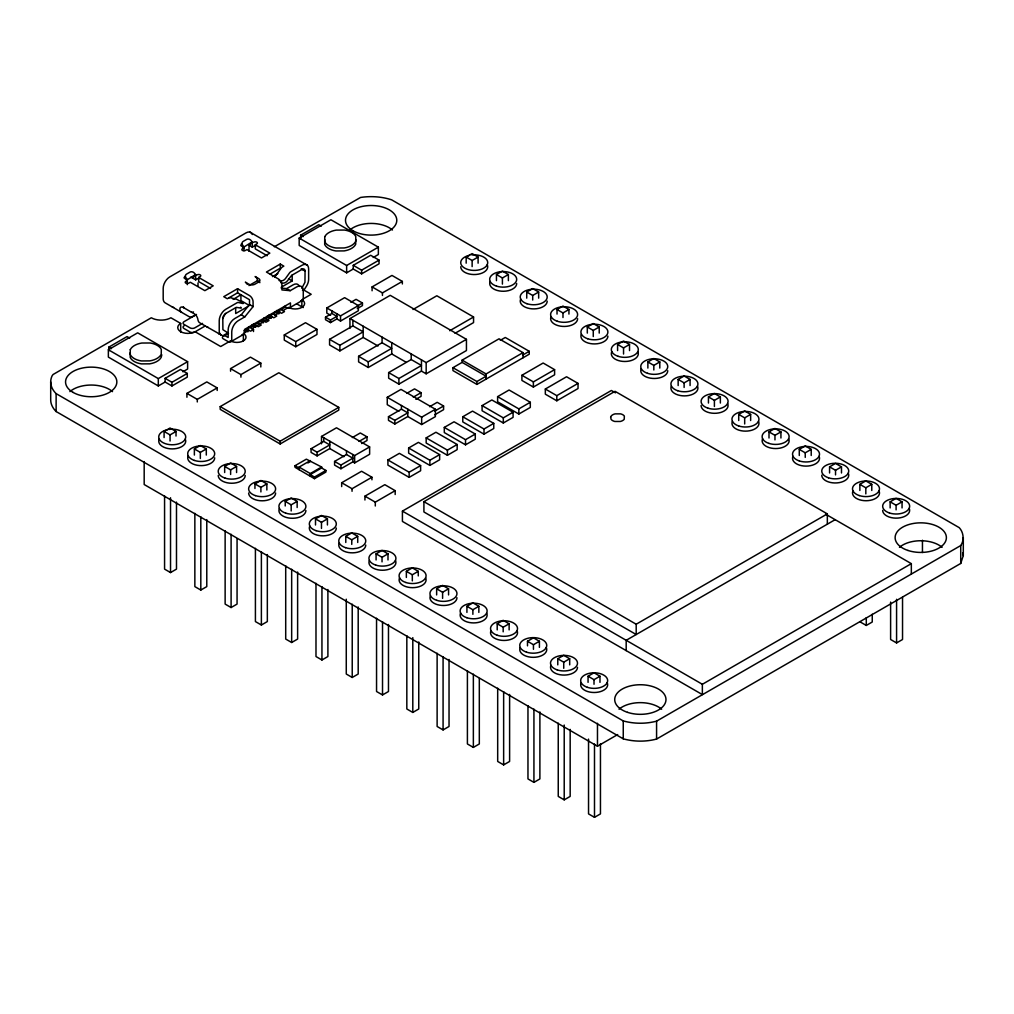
<?xml version="1.0" encoding="UTF-8"?>
<svg xmlns="http://www.w3.org/2000/svg" width="1014" height="1014" viewBox="0 0 1014 1014"><rect width="100%" height="100%" fill="white"/><g stroke="black" fill="none" stroke-linecap="round" stroke-linejoin="round"><path stroke-width="1.5" d="M144.178 461.585L144.178 484.527L597.474 746.228L617.678 734.567M597.474 746.228L597.474 723.286M922.448 552.491L922.448 540.259M274.338 246.757L360.54 197.464A40.966 23.652 0 0 1 391.632 199.834L959.257 527.673C963.655 532.388 964.479 540.247 960.727 545.557L656.578 721.157C645.741 724.021 634.067 723.895 623.255 720.941L56.125 393.635A40.497 23.385 0 0 1 52.082 375.89L53.07 374.508L151.327 317.775A13.841 7.998 0 0 0 170.91 317.775L180.695 323.428L180.695 332.377M963.3 537.635L963.3 555.533L960.727 563.454L656.578 739.054C645.741 741.918 634.067 741.792 623.255 738.838L56.125 411.532A40.497 23.385 0 0 1 50.7 399.833L50.7 381.936M130.286 352.593L130.198 357.397A15.628 9.025 0 0 0 141.44 363.887L149.755 363.836A16.49 9.519 0 0 0 161.226 357.22L161.809 354.811M324.759 239.672L324.683 244.463A15.628 9.025 0 0 0 335.913 250.952L344.228 250.902A16.49 9.519 0 0 0 355.699 244.285L355.775 239.481M301.779 288.293L304.961 282.298L305.062 271.08A4.221 2.434 -60 0 0 302.083 269.356L291.588 275.415L287.57 280.675A5.057 4.069 -43 0 1 281.068 282.665M186.665 280.156L195.55 274.553L194.523 273.273A3.372 2.662 35.1 0 0 190.074 272.082L186.5 274.135A3.372 2.662 35.1 0 0 186.183 278.09L187.21 279.37M195.55 274.553L193.978 276.809A5.057 2.915 60 0 1 192.102 277.544M243.297 247.454L252.182 241.852L251.155 240.572A3.372 2.662 35.1 0 0 246.706 239.38L243.132 241.446A3.372 2.662 35.1 0 0 242.815 245.388L243.842 246.681M252.182 241.852L250.597 244.108A5.057 2.915 60 0 1 248.734 244.843M224.588 335.431L228.163 337.497L228.163 329.93A9.278 5.349 -60 0 1 234.716 318.573L241.243 314.809L249.507 304.53L253.082 306.596L244.818 316.875L238.303 320.639A9.278 5.349 -60 0 0 231.737 331.996L231.737 339.563A5.057 2.915 60 0 1 228.163 341.629L223.397 338.879A3.372 1.952 0 0 1 222.446 337.193M184.916 276.391L184.028 277.836L187.324 280.536L187.324 284.668M241.547 243.702L240.787 245.553L243.956 247.847L243.956 250.597M233.119 299.422L240.926 294.757L240.926 300.6L249.507 305.556L249.507 299.713L237.58 292.831L227.326 298.75L223.752 296.684L237.58 288.698L249.507 295.581A5.057 2.915 60 0 1 253.082 301.779L253.082 306.596M187.324 280.536L185.841 281.398A2.104 1.217 0 0 0 185.841 283.121A2.104 1.217 0 0 0 188.819 283.121L190.315 282.26L204.853 290.663L213.206 285.847L198.655 277.443L198.655 281.575L210.557 288.445M195.005 275.339L197.16 274.857A2.104 1.217 0 0 1 200.151 274.857A2.104 1.217 0 0 1 200.151 276.581L198.655 277.443M243.956 247.847L242.473 248.709A2.104 1.217 0 0 0 242.473 250.433A2.104 1.217 0 0 0 245.451 250.433L246.947 249.571L261.485 257.962L269.838 253.145L255.287 244.742L255.287 248.874L267.189 255.743M251.637 242.638L253.792 242.169A2.104 1.217 0 0 1 256.783 242.169A2.104 1.217 0 0 1 256.783 243.892L255.287 244.742M190.873 277.088L195.677 279.851L197.16 278.989A2.104 1.217 0 0 1 199.2 278.673M248.709 245.084L252.309 247.163L253.792 246.301A2.104 1.217 0 0 1 255.832 245.984M300.626 238.873L300.626 235.197L318.764 224.728L321.235 226.16M108.802 350.806L108.802 347.13L127.042 336.597L129.665 338.106M353.252 269.014L353.252 265.338L370.668 255.275L379.059 260.116L379.059 263.805L361.63 273.856L353.252 269.014L346.636 272.842L299.181 245.439L299.181 238.087L330.906 219.759L378.361 247.163L378.361 254.514L373.228 257.48M165.117 382.024L165.117 378.336L180.441 369.489L187.273 373.431L187.273 377.119L171.949 385.966L165.117 382.024L158.311 385.954L108.359 357.105L108.359 349.754L137.663 332.833L187.615 361.668L187.615 369.033L182.837 371.783M274.883 277.291A1.686 1.356 -43 0 1 275.225 276.366L281.132 268.19A3.372 1.952 -60 0 1 282.488 266.897L283.844 266.124L280.27 264.058L266.428 272.044L278.356 278.926A5.057 2.915 60 0 1 281.93 285.124L281.93 289.941L290.194 290.676L296.722 286.911A9.278 5.349 -60 0 1 303.275 290.688L303.275 298.268A5.057 2.915 60 0 1 300.803 300.765M195.677 314.961L184.054 321.666A3.372 1.952 0 0 0 184.054 324.429L190.011 327.864A3.372 1.952 0 0 0 194.777 327.864L202.534 323.39M248.937 285.58L257.493 280.65L258.684 281.334A4.221 2.434 0 0 1 259.863 282.678M270.206 273.995L280.27 268.19L280.27 264.058M181.683 312.375A9.278 5.349 -60 0 1 179.871 309.485L179.972 308.256A5.057 2.915 60 0 1 183.331 307.495L194.308 313.82A5.057 2.915 60 0 1 197.654 318.459L197.996 319.955A9.278 5.349 -60 0 0 199.796 322.832L223.473 336.242L228.53 333.327L222.903 329.677L222.801 318.573A11.876 6.857 -60 0 1 225.78 313.415L236.275 307.356L240.28 307.977A5.057 0.722 24.2 0 0 240.597 307.191M194.777 331.996L205.107 326.026M247.961 306.456L235.679 313.541L235.679 307.698M281.271 287.228L292.184 280.916L292.184 275.073M281.246 288.128L286.62 288.61L293.135 284.845A9.278 5.349 -60 0 1 299.371 286.48M222.51 335.951L227.567 333.023M299.181 238.087L346.636 265.478L378.361 247.163M108.359 349.754L158.311 378.59L187.615 361.668M243.918 330.881L285.276 307.014M230.482 340.881L220.697 346.522L195.005 331.692A10.115 5.843 0 0 1 180.695 331.692A10.115 5.843 0 0 1 180.695 323.428M248.823 330.285L243.36 333.441L243.36 340.894M251.561 328.701L272.082 316.862M274.819 315.278L280.295 312.122M283.02 310.538L288.496 307.381A9.443 5.45 0 0 0 301.855 307.381A9.443 5.45 0 0 0 301.855 299.675L301.855 307.128M303.186 298.902L311.184 294.288L303.211 289.687M231.053 341.604L243.88 334.202M288.977 308.155L302.59 300.296M253.5 331.553L253.5 329.487L250.521 331.198L246.871 329.094M353.252 265.338L361.63 270.18L379.059 260.116M165.117 378.336L171.949 382.291L187.273 373.431M330.602 315.316L326.8 313.111L326.8 307.964L344.633 297.66L358.373 305.594L358.373 310.74L340.527 321.045L336.876 318.928L330.501 322.604L325.507 319.727L325.507 317.154L331.882 313.465L336.876 316.355L330.501 320.031L325.507 317.154M284.275 334.962L305.506 322.706L316.976 329.335L316.976 334.481L295.746 346.737L284.275 340.121L284.275 334.962L295.746 341.591L316.976 329.335M186.931 397.247L186.931 393.394L206.818 381.91L217.186 387.893L217.186 390.466M230.571 371.187L230.571 368.614L250.458 357.131L260.813 363.113L260.813 366.967M372.087 290.764L372.087 286.911L391.974 275.428L402.343 281.41L402.343 283.971M350.869 302.337L356.079 299.333L362.454 303.009L362.454 305.594L357.258 308.598M357.258 306.025L362.454 303.009M326.8 307.964L340.527 315.886L358.373 305.594M186.931 393.394L197.286 399.377L217.186 387.893M230.571 368.614L240.926 374.597L260.813 363.113M372.087 286.911L382.443 292.894L402.343 281.41M349.944 328.397L349.944 318.573L390.225 295.328L466.44 339.335L466.44 350.552L426.172 373.811L421.456 371.099L398.908 384.116L388.654 378.197L388.654 372.582L411.202 359.564L421.456 365.484L398.908 378.501L388.654 372.582M164.091 437.566L164.091 431.457L170.06 428.009L176.018 431.457L176.018 436.045M466.174 263.171L466.174 257.049L472.131 253.601L478.101 257.049L478.101 263.171M329.575 339.335L352.872 325.887L363.177 331.832L339.88 345.28L329.575 339.335L329.575 344.937L339.88 350.895L363.177 337.447L378.019 346.015M164.091 431.457L170.06 434.892L176.018 431.457M466.174 257.049L472.131 260.497L478.101 257.049M220.203 406.601L278.812 372.759L338.752 407.375L338.752 410.125L280.143 443.967L220.203 409.364L220.203 406.601L280.143 441.217L338.752 407.375M413.002 309.511L436.819 295.771L473.563 316.989L473.563 322.591L455.045 333.289M194.371 455.058L194.371 448.936L200.341 445.501L206.298 448.936L206.298 455.058M496.454 280.65L496.454 274.528L502.412 271.093L508.382 274.528L508.382 280.65M358.601 356.294L382.075 342.745L391.734 348.322L368.259 361.871L358.601 356.294L358.601 361.909L368.259 367.486L391.734 353.937L406.006 362.175M194.371 448.936L200.341 452.383L206.298 448.936M496.454 274.528L502.412 277.975L508.382 274.528M449.76 330.729L473.563 316.989M224.664 472.537L224.664 466.427L230.622 462.98L236.579 466.427L236.579 472.537M526.735 298.141L526.735 292.019L532.705 288.572L538.662 292.019L538.662 298.141M224.664 466.427L230.622 469.862L236.579 466.427M526.735 292.019L532.705 295.454L538.662 292.019M349.944 318.573L426.172 362.581L466.44 339.335M398.87 411.38L387.259 404.675L387.259 397.323L400.999 389.389L435.399 409.25L435.399 416.615L421.659 424.536L407.793 416.526L394.826 424.017L388.476 420.354L388.476 416.678L401.443 409.187L407.793 412.85L394.826 420.341L388.476 416.678M321.514 443.802L321.514 436.438L336.496 427.794L369.628 446.921L369.628 454.272L354.647 462.929L352.834 461.877L340.919 468.76L334.582 465.096L334.582 461.421L346.496 454.538L352.834 458.201L340.919 465.071L334.582 461.421M500.308 340.336L505.276 337.472L529.245 351.3L529.245 354.19L476.91 384.407L452.941 370.579L452.941 367.689L476.91 381.518L486.099 376.207L462.131 362.378L462.131 360.122L499.053 338.803L523.021 352.631L523.021 357.79M406.728 393.381L414.523 388.882L421.076 392.659L421.076 396.335L415.879 399.339M311.07 448.733L323.745 441.407L329.778 444.893L317.103 452.219L311.07 448.733L311.07 452.409L317.103 455.894L329.778 448.568L343.923 456.731M452.941 367.689L462.131 362.378M254.945 488.495L254.945 483.906L260.902 480.459L266.859 483.906L266.859 490.028M557.028 314.087L557.028 309.498L562.985 306.063L568.943 309.498L568.943 314.087M413.281 397.158L421.076 392.659M314.454 478.671L295.023 467.315L295.023 465.705L306.355 459.165L321.615 467.01L321.615 467.974L310.284 474.514L314.454 477.062L314.454 478.671L325.9 472.068L325.9 470.458L321.615 467.974M254.945 483.906L260.902 487.341L266.859 483.906M557.028 309.498L562.985 312.946L568.943 309.498M299.079 469.659L299.079 467.086L310.398 460.546M307.888 462.954L310.398 461.509M352.34 437.554L360.3 432.965L366.992 436.819L366.992 440.507L361.681 443.562M359.032 441.42L366.992 436.819M299.079 467.086L310.284 473.551L321.615 467.01M462.131 360.122L486.099 373.951L523.021 352.631M429.632 406.69L437.211 402.317L443.587 405.993L443.587 409.669L434.74 414.777M523.021 354.887L529.245 351.3M314.454 477.062L325.9 470.458M321.514 436.438L354.647 455.565L369.628 446.921M387.259 397.323L421.659 417.185L435.399 409.25M434.74 411.088L443.587 405.993M285.226 505.973L285.226 501.385L291.183 497.95L297.153 501.385L297.153 507.507M587.309 333.099L587.309 326.99L593.266 323.542L599.223 326.99L599.223 333.099M164.572 495.871L164.572 569.12L170.529 572.568L176.487 569.12L176.487 502.107M285.226 501.385L291.183 504.833L297.153 501.385M587.309 326.99L593.266 330.425L599.223 326.99M521.906 375.281L543.136 363.025L554.607 369.641L554.607 374.8L533.377 387.056L521.906 380.427L521.906 375.281L533.377 381.898L554.607 369.641M341.68 486.593L341.68 482.74L361.58 471.257L371.935 477.239L371.935 479.812M387.918 459.963L399.389 453.347L420.62 465.603L420.62 470.75L409.149 477.366L387.918 465.109L387.918 459.963L409.149 472.22L420.62 465.603M408.642 447.998L418.414 442.358L439.645 454.614L439.645 459.773L429.873 465.401L408.642 453.144L408.642 447.998L429.873 460.255L439.645 454.614M426.172 437.883L435.931 432.243L457.162 444.5L457.162 449.646L447.402 455.286L426.172 443.029L426.172 437.883L447.402 450.14L457.162 444.5M444.297 427.414L454.057 421.786L475.287 434.043L475.287 439.189L465.527 444.829L444.297 432.572L444.297 427.414L465.527 439.67L475.287 434.043M462.777 416.754L472.537 411.114L493.767 423.37L493.767 428.516L484.008 434.157L462.777 421.9L462.777 416.754L484.008 429.011L493.767 423.37M482.094 405.6L491.853 399.96L513.084 412.216L513.084 417.362L503.312 423.003L482.094 410.746L482.094 405.6L503.312 417.857L513.084 412.216M497.608 396.639L509.079 390.01L530.309 402.266L530.309 407.425L518.838 414.042L497.608 401.785L497.608 396.639L518.838 408.896L530.309 402.266M341.68 482.74L352.048 488.723L371.935 477.239M315.506 524.986L315.506 518.876L321.476 515.429L327.433 518.876L327.433 524.986M617.589 350.591L617.589 344.468L623.547 341.021L629.517 344.468L629.517 350.591M545.329 389.021L566.56 376.764L578.031 383.393L578.031 388.539L556.8 400.796L545.329 394.18L545.329 389.021L556.8 395.65L578.031 383.393M194.853 513.35L194.853 586.612L200.81 590.047L206.78 586.612L206.78 519.586M364.939 500.016L364.939 496.163L384.826 484.679L395.181 490.662L395.181 494.515M315.506 518.876L321.476 522.311L327.433 518.876M617.589 344.468L623.547 347.903L629.517 344.468M364.939 496.163L375.294 502.145L395.181 490.662M345.787 542.477L345.787 536.355L351.757 532.92L357.714 536.355L357.714 542.477M647.87 368.069L647.87 361.947L653.827 358.512L659.797 361.947L659.797 368.069M225.133 530.842L225.133 604.091L231.103 607.538L237.061 604.091L237.061 538.637M345.787 536.355L351.757 539.803L357.714 536.355M647.87 361.947L653.827 365.395L659.797 361.947M911.333 573.937L911.333 563.645L702.36 684.285L702.36 694.59L402.419 521.424L402.419 511.119L611.391 390.479L615.485 392.836M827.335 513.883L636.196 624.231L636.196 634.523L423.915 511.969L423.915 501.664L615.042 391.315L827.335 513.883L827.335 524.175M376.08 559.956L376.08 553.834L382.037 550.399L387.994 553.834L387.994 559.956M678.151 385.548L678.151 379.439L684.12 375.991L690.078 379.439L690.078 385.548M255.414 548.321L255.414 621.569L261.384 625.017L267.341 621.569L267.341 554.557M376.08 553.834L382.037 557.282L387.994 553.834M678.151 379.439L684.12 382.874L690.078 379.439M406.361 577.448L406.361 571.326L412.318 567.878L418.275 571.326L418.275 575.914M708.444 403.04L708.444 396.918L714.401 393.483L720.358 396.918L720.358 403.04M285.707 565.812L285.707 639.061L291.664 642.496L297.622 639.061L297.622 572.035M406.361 571.326L412.318 574.761L418.275 571.326M708.444 396.918L714.401 400.365L720.358 396.918M436.641 594.926L436.641 588.804L442.598 585.37L448.568 588.804L448.568 594.926M738.724 420.518L738.724 414.409L744.682 410.962L750.639 414.409L750.639 420.518M315.988 583.291L315.988 656.54L321.945 659.987L327.902 656.54L327.902 589.527M436.641 588.804L442.598 592.252L448.568 588.804M738.724 414.409L744.682 417.844L750.639 414.409M466.922 612.405L466.922 606.296L472.879 602.848L478.849 606.296L478.849 612.405M769.005 438.01L769.005 431.888L774.962 428.44L780.932 431.888L780.932 438.01M346.268 599.211L346.268 674.031L352.226 677.466L358.196 674.031L358.196 607.006M466.922 606.296L472.879 609.731L478.849 606.296M769.005 431.888L774.962 435.323L780.932 431.888M497.202 629.897L497.202 623.775L503.172 620.327L509.129 623.775L509.129 629.897M799.286 455.489L799.286 449.367L805.243 445.932L811.213 449.367L811.213 455.489M376.549 618.261L376.549 691.51L382.519 694.945L388.476 691.51L388.476 624.497M497.202 623.775L503.172 627.222L509.129 623.775M799.286 449.367L805.243 452.814L811.213 449.367M527.495 645.842L527.495 641.254L533.453 637.819L539.41 641.254L539.41 647.376M829.566 472.968L829.566 466.858L835.536 463.411L841.493 466.858L841.493 472.968M406.829 635.74L406.829 708.989L412.799 712.436L418.757 708.989L418.757 641.976M527.495 641.254L533.453 644.701L539.41 641.254M829.566 466.858L835.536 470.293L841.493 466.858M557.776 664.867L557.776 658.745L563.733 655.298L569.691 658.745L569.691 664.867M859.859 490.459L859.859 484.337L865.817 480.902L871.774 484.337L871.774 490.459M437.123 653.231L437.123 726.48L443.08 729.915L449.037 726.48L449.037 659.455M557.776 658.745L563.733 662.18L569.691 658.745M859.859 484.337L865.817 487.785L871.774 484.337M835.156 519.662L626.183 640.316L626.183 650.608M588.057 682.346L588.057 676.224L594.014 672.789L599.984 676.224L599.984 682.346M890.14 507.938L890.14 501.816L896.097 498.381L902.054 501.816L902.054 507.938M467.403 670.71L467.403 743.959L473.361 747.407L479.318 743.959L479.318 678.505M588.057 676.224L594.014 679.672L599.984 676.224M890.14 501.816L896.097 505.264L902.054 501.816M497.684 688.189L497.684 761.451L503.641 764.886L509.611 761.451L509.611 694.425M527.964 705.681L527.964 778.929L533.934 782.364L539.892 778.929L539.892 711.917M558.245 723.159L558.245 796.408L564.215 799.856L570.172 796.408L570.172 729.396M860.328 622.013L866.286 625.448L872.255 622.013L872.255 614.218M588.538 739.092L588.538 813.9L594.496 817.335L600.453 813.9L600.453 743.756M890.609 602.088L890.609 639.492L896.579 642.939L902.536 639.492L902.536 597.411M272.462 276.594L277.849 273.59M302.489 290.397L304.53 289.231L306.722 285.745A9.278 5.349 -60 0 0 308.636 279.294L308.636 269.014A9.278 5.349 -60 0 0 302.083 265.224L290.841 271.714A3.372 1.952 -60 0 0 289.472 273.007L285.53 278.47A5.057 4.069 -43 0 1 279.015 280.472M825.599 514.149L911.333 563.645M300.626 235.197L303.11 236.63M249.9 232.092L307.381 265.288M301.158 268.824L305.062 271.08A11.876 6.857 -60 0 0 302.083 269.356M288.508 278.799L292.184 280.916M286.62 288.61L290.194 290.676M296.582 303.756L303.211 307.584M284.503 306.355L286.886 307.736A5.057 2.915 60 0 0 290.46 305.67L290.46 302.907L244.551 329.411L244.551 332.161A5.057 2.915 60 0 1 242.08 334.671M280.84 309.473L284.503 311.59L281.512 313.301L276.645 310.499M275.048 311.64L278.926 313.884M273.096 313.947L276.746 316.064L273.767 317.775L268.9 314.974M267.303 316.115L271.182 318.358M264.134 317.724L269.002 320.538L266.023 322.249L262.36 320.145M259.546 320.589L263.425 322.832M257.594 322.896L261.244 325.012L258.266 326.723L253.399 323.922M241.243 314.809L244.818 316.875M251.802 325.063L255.68 327.307M248.633 326.673L253.5 329.487M245.35 330.285L247.936 331.781M423.915 501.664L636.196 624.231M402.419 511.119L702.36 684.285M108.802 347.13L111.426 348.639M295.023 465.705L299.079 468.05M183.458 306.786L183.597 307.331A4.221 2.434 -60 0 0 184.206 307.99M962.717 552.998L963.3 555.533M960.727 545.557L960.727 563.454M896.579 599.299L896.579 642.939M896.097 505.264L896.097 509.852M866.286 617.653L866.286 625.448M865.817 487.785L865.817 493.894M835.536 470.293L835.536 474.882M805.243 452.814L805.243 457.403M774.962 435.323L774.962 439.911M744.682 417.844L744.682 423.966M714.401 400.365L714.401 406.475M684.12 382.874L684.12 387.462M656.578 721.157L656.578 739.054M653.827 365.395L653.827 369.983M623.547 347.903L623.547 354.025M623.255 720.941L623.255 738.838M594.496 744.086L594.496 817.335M594.014 679.672L594.014 684.26M593.266 330.425L593.266 336.547M564.215 725.048L564.215 799.856M563.733 662.18L563.733 668.302M562.985 312.946L562.985 317.534M556.8 395.65L556.8 400.796M533.934 709.116L533.934 782.364M533.377 381.898L533.377 387.056M533.453 644.701L533.453 649.29M532.705 295.454L532.705 300.043M518.838 408.896L518.838 414.042M503.641 691.637L503.641 764.886M503.312 417.857L503.312 423.003M503.172 627.222L503.172 631.811M502.412 277.975L502.412 284.097M486.099 373.951L486.099 379.097M484.008 429.011L484.008 434.157M476.91 381.518L476.91 384.407M473.361 674.158L473.361 747.407M472.879 609.731L472.879 614.319M472.131 260.497L472.131 266.606M465.527 439.67L465.527 444.829M447.402 450.14L447.402 455.286M443.08 656.666L443.08 729.915M442.598 592.252L442.598 598.374M429.873 460.255L429.873 465.401M426.172 362.581L426.172 373.811M421.659 417.185L421.659 424.536M421.456 359.869L421.456 371.099M412.799 637.629L412.799 712.436M412.318 574.761L412.318 580.883M411.202 353.949L411.202 359.564M409.149 472.22L409.149 477.366M407.793 409.174L407.793 416.526M401.443 405.511L401.443 409.187M398.908 378.501L398.908 384.116M394.826 420.341L394.826 424.017M391.734 342.707L391.734 353.937M382.519 621.696L382.519 694.945M382.443 292.894L382.443 295.454M382.075 337.13L382.075 342.745M382.037 557.282L382.037 561.87M375.294 502.145L375.294 505.999M368.259 361.871L368.259 367.486M363.177 326.216L363.177 337.447M361.63 270.18L361.63 273.856M354.647 455.565L354.647 462.929M352.872 320.272L352.872 325.887M352.834 454.526L352.834 461.877M352.226 604.217L352.226 677.466M352.048 488.723L352.048 491.296M351.757 539.803L351.757 544.391M346.636 265.478L346.636 272.842M346.496 450.862L346.496 454.538M340.919 465.071L340.919 468.76M340.527 315.886L340.527 321.045M339.88 345.28L339.88 350.895M336.876 313.782L336.876 318.928M331.882 310.892L331.882 313.465M330.501 320.031L330.501 322.604M329.778 441.217L329.778 448.568M323.745 437.731L323.745 441.407M321.945 586.738L321.945 659.987M321.476 522.311L321.476 528.433M317.103 452.219L317.103 455.894M310.284 473.551L310.284 476.124M295.746 341.591L295.746 346.737M291.664 569.247L291.664 642.496M291.183 504.833L291.183 510.955M280.143 441.217L280.143 443.967M261.384 551.768L261.384 625.017M260.902 487.341L260.902 491.929M252.309 243.03L252.309 247.163M249.026 244.894L249.026 249A4.221 2.434 -60 0 1 248.633 250.952M240.926 374.597L240.926 377.17M237.58 288.698L237.58 292.831M231.103 534.277L231.103 607.538M230.622 469.862L230.622 474.451M200.81 516.798L200.81 590.047M200.341 452.383L200.341 458.493M198.009 282.893L198.009 286.252M197.286 399.377L197.286 401.95M195.677 275.719L195.677 279.851M171.949 382.291L171.949 385.966M170.529 497.76L170.529 572.568M170.06 434.892L170.06 441.014M158.311 378.59L158.311 385.954M56.125 393.635L56.125 411.532M244.805 334.531A9.101 5.26 0 0 1 243.36 340.881A9.101 5.26 0 0 1 232.371 341.718M349.83 230.001A25.629 14.792 0 0 1 392.456 230.001M899.456 547.319A25.629 14.792 0 0 1 942.082 547.319M619.034 709.217A25.629 14.792 0 0 1 661.66 709.217M69.89 391.619A25.629 14.792 0 0 1 112.516 391.619M221.141 335.152A9.278 5.349 -60 0 1 219.227 330.919L219.227 320.639A9.278 5.349 -60 0 1 225.78 309.283L237.023 302.793A3.372 1.952 -60 0 1 238.391 302.502L242.333 303.414A5.057 0.722 24.2 0 0 241.687 302.02L236.744 299.307L230.039 297.672A3.372 1.952 -60 0 0 228.682 297.964M222.801 318.573A4.221 2.434 -60 0 1 225.78 313.415M247.264 284.402A3.372 1.952 60 0 0 245.337 282.158L248.912 284.224A4.221 2.434 0 0 0 254.869 284.224L258.684 282.019A4.221 2.434 0 0 0 258.684 278.584L255.11 276.518A3.372 1.952 60 0 1 257.493 280.65M193.509 311.944A4.221 2.434 -60 0 1 191.405 312.147M193.928 332.351A3.372 1.952 0 0 1 190.011 331.996L184.054 328.549A3.372 1.952 0 0 1 184.054 325.798M252.283 234.5A9.278 5.349 -60 0 0 246.047 232.878L169.744 276.923A9.278 5.349 -60 0 0 163.191 288.28L163.191 298.56A9.278 5.349 -60 0 0 165.105 302.806L188.87 316.533A9.278 5.349 -60 0 0 193.509 316.064L195.854 314.72A2.535 1.458 0 0 1 196.488 314.454M219.924 334.088A9.278 5.349 -60 0 1 218.555 333.669M208.352 327.408A9.278 5.349 -60 0 1 206.995 326.99M173.66 307.381A9.278 5.349 -60 0 1 172.304 306.963M879.037 490.928A13.486 7.782 0 0 1 866.007 500.726A13.486 7.782 0 0 1 852.977 490.928M909.19 508.344A13.486 7.782 0 0 1 897.922 518.078A13.486 7.782 0 0 1 882.674 510.359M819.059 456.3A13.486 7.782 0 0 1 806.029 466.11A13.486 7.782 0 0 1 792.999 456.3M848.274 473.17A13.486 7.782 0 0 1 837.006 482.905A13.486 7.782 0 0 1 821.758 475.186M758.497 421.33A13.486 7.782 0 0 1 745.467 431.14A13.486 7.782 0 0 1 732.438 421.33M607.893 336.141A13.486 7.782 0 0 1 592.645 343.86A13.486 7.782 0 0 1 581.377 334.126M487.252 264.743A13.486 7.782 0 0 1 475.984 274.477A13.486 7.782 0 0 1 460.736 266.758M516.684 283.476A13.486 7.782 0 0 1 501.436 291.195A13.486 7.782 0 0 1 490.168 281.461M577.612 318.65A13.486 7.782 0 0 1 562.364 326.381A13.486 7.782 0 0 1 551.096 316.634M727.621 403.509A13.486 7.782 0 0 1 716.353 413.243A13.486 7.782 0 0 1 701.092 405.524M547.205 301.107A13.486 7.782 0 0 1 531.957 308.826A13.486 7.782 0 0 1 520.689 299.092M667.744 370.693A13.486 7.782 0 0 1 652.496 378.412A13.486 7.782 0 0 1 641.228 368.678M637.844 351.681A13.486 7.782 0 0 1 624.814 361.478A13.486 7.782 0 0 1 611.784 351.681M471.89 254.958A13.486 7.782 0 0 1 487.151 264.857A13.486 7.782 0 0 1 464.97 268.292A13.486 7.782 0 0 1 469.621 255.3M788.664 438.745A13.486 7.782 0 0 1 775.634 448.556A13.486 7.782 0 0 1 762.604 438.745M697.455 386.093A13.486 7.782 0 0 1 684.425 395.891A13.486 7.782 0 0 1 671.395 386.093M577.498 667.301A13.486 7.782 0 0 1 562.25 675.02A13.486 7.782 0 0 1 550.982 665.285M607.196 682.701A13.486 7.782 0 0 1 594.166 692.499A13.486 7.782 0 0 1 581.136 682.701M517.064 630.657A13.486 7.782 0 0 1 504.034 640.455A13.486 7.782 0 0 1 491.004 630.657M546.28 647.528A13.486 7.782 0 0 1 533.25 657.326A13.486 7.782 0 0 1 520.22 647.528M456.959 597.702A13.486 7.782 0 0 1 441.711 605.421A13.486 7.782 0 0 1 430.443 595.687M305.898 510.498A13.486 7.782 0 0 1 290.65 518.217A13.486 7.782 0 0 1 279.382 508.483M185.258 439.1A13.486 7.782 0 0 1 172.228 448.898A13.486 7.782 0 0 1 159.198 439.1M214.689 457.834A13.486 7.782 0 0 1 199.441 465.553A13.486 7.782 0 0 1 188.173 455.818M275.618 493.007A13.486 7.782 0 0 1 262.132 500.802A13.486 7.782 0 0 1 248.645 493.007M425.614 577.866A13.486 7.782 0 0 1 412.584 587.664A13.486 7.782 0 0 1 399.567 577.866M245.211 475.452A13.486 7.782 0 0 1 231.724 483.247A13.486 7.782 0 0 1 218.238 475.452M365.75 545.05A13.486 7.782 0 0 1 350.502 552.769A13.486 7.782 0 0 1 339.234 543.035M336.306 528.041A13.486 7.782 0 0 1 321.058 535.772A13.486 7.782 0 0 1 309.79 526.025M168.742 429.454A13.486 7.782 0 0 1 185.359 438.77A13.486 7.782 0 0 1 163.267 442.801A13.486 7.782 0 0 1 167.627 429.657M486.657 613.102A13.486 7.782 0 0 1 473.639 622.913A13.486 7.782 0 0 1 460.609 613.102M395.46 560.45A13.486 7.782 0 0 1 382.43 570.248A13.486 7.782 0 0 1 369.4 560.45M610.643 417.134L611.062 419.251A6.933 4.005 0 0 0 614.839 421.469L620.302 421.469A7.339 4.233 0 0 0 624.244 419.238L624.345 416.095A6.933 4.005 0 0 0 620.568 413.864L615.105 413.864A7.339 4.233 0 0 0 611.163 416.095L610.643 417.134M130.286 349.653L130.198 354.456A15.628 9.025 0 0 0 141.44 360.946L149.755 360.895A16.49 9.519 0 0 0 161.226 354.266L161.302 349.475A15.628 9.025 0 0 0 150.072 342.986L141.757 343.036A16.49 9.519 0 0 0 130.286 349.653M324.759 236.718L324.683 241.522A15.628 9.025 0 0 0 335.913 248.012L344.228 247.961A16.49 9.519 0 0 0 355.699 241.345L355.775 236.541A15.628 9.025 0 0 0 344.545 230.051L336.23 230.102A16.49 9.519 0 0 0 324.759 236.718M627.539 712.348A25.629 14.792 0 0 0 665.983 699.533A25.629 14.792 0 0 0 627.539 686.719A25.629 14.792 0 0 0 627.539 712.348M73.084 392.405A25.629 14.792 0 0 0 115.964 385.764A25.629 14.792 0 0 0 84.568 367.638A25.629 14.792 0 0 0 73.084 392.405M353.024 230.774A25.629 14.792 0 0 0 395.904 224.145A25.629 14.792 0 0 0 364.508 206.019A25.629 14.792 0 0 0 353.024 230.774M907.948 550.45A25.629 14.792 0 0 0 946.392 537.635A25.629 14.792 0 0 0 907.948 524.821A25.629 14.792 0 0 0 907.948 550.45M859.251 495.554A13.486 7.782 0 0 0 879.493 488.811A13.486 7.782 0 0 0 859.251 482.068A13.486 7.782 0 0 0 859.251 495.554M799.286 460.926A13.486 7.782 0 0 0 819.515 454.183A13.486 7.782 0 0 0 799.286 447.44A13.486 7.782 0 0 0 799.286 460.926M738.724 425.969A13.486 7.782 0 0 0 758.954 419.226A13.486 7.782 0 0 0 738.724 412.47A13.486 7.782 0 0 0 738.724 425.969M889.417 512.97A13.486 7.782 0 0 0 909.659 506.227A13.486 7.782 0 0 0 889.417 499.484A13.486 7.782 0 0 0 889.417 512.97M768.891 443.384A13.486 7.782 0 0 0 789.12 436.641A13.486 7.782 0 0 0 768.891 429.885A13.486 7.782 0 0 0 768.891 443.384M496.454 286.1A13.486 7.782 0 0 0 516.684 279.344A13.486 7.782 0 0 0 496.454 272.601A13.486 7.782 0 0 0 496.454 286.1M557.383 321.273A13.486 7.782 0 0 0 577.612 314.53A13.486 7.782 0 0 0 557.383 307.774A13.486 7.782 0 0 0 557.383 321.273M707.848 408.135A13.486 7.782 0 0 0 728.077 401.392A13.486 7.782 0 0 0 707.848 394.649A13.486 7.782 0 0 0 707.848 408.135M526.976 303.718A13.486 7.782 0 0 0 547.205 296.975A13.486 7.782 0 0 0 526.976 290.232A13.486 7.782 0 0 0 526.976 303.718M828.501 477.797A13.486 7.782 0 0 0 848.731 471.054A13.486 7.782 0 0 0 828.501 464.311A13.486 7.782 0 0 0 828.501 477.797M647.515 373.304A13.486 7.782 0 0 0 667.744 366.561A13.486 7.782 0 0 0 647.515 359.818A13.486 7.782 0 0 0 647.515 373.304M587.664 338.752A13.486 7.782 0 0 0 607.893 332.009A13.486 7.782 0 0 0 587.664 325.266A13.486 7.782 0 0 0 587.664 338.752M618.071 356.307A13.486 7.782 0 0 0 638.3 349.564A13.486 7.782 0 0 0 618.071 342.821A13.486 7.782 0 0 0 618.071 356.307M677.682 390.72A13.486 7.782 0 0 0 697.911 383.976A13.486 7.782 0 0 0 677.682 377.233A13.486 7.782 0 0 0 677.682 390.72M557.256 669.912A13.486 7.782 0 0 0 577.498 663.169A13.486 7.782 0 0 0 557.256 656.426A13.486 7.782 0 0 0 557.256 669.912M497.291 635.284A13.486 7.782 0 0 0 517.52 628.541A13.486 7.782 0 0 0 497.291 621.797A13.486 7.782 0 0 0 497.291 635.284M436.73 600.326A13.486 7.782 0 0 0 456.959 593.57A13.486 7.782 0 0 0 436.73 586.827A13.486 7.782 0 0 0 436.73 600.326M587.423 687.327A13.486 7.782 0 0 0 607.652 680.584A13.486 7.782 0 0 0 587.423 673.841A13.486 7.782 0 0 0 587.423 687.327M466.884 617.741A13.486 7.782 0 0 0 487.126 610.986A13.486 7.782 0 0 0 466.884 604.243A13.486 7.782 0 0 0 466.884 617.741M194.46 460.445A13.486 7.782 0 0 0 214.689 453.702A13.486 7.782 0 0 0 194.46 446.959A13.486 7.782 0 0 0 194.46 460.445M255.389 495.618A13.486 7.782 0 0 0 275.618 488.875A13.486 7.782 0 0 0 255.389 482.132A13.486 7.782 0 0 0 255.389 495.618M405.841 582.492A13.486 7.782 0 0 0 426.083 575.749A13.486 7.782 0 0 0 405.841 569.006A13.486 7.782 0 0 0 405.841 582.492M224.981 478.076A13.486 7.782 0 0 0 245.211 471.333A13.486 7.782 0 0 0 224.981 464.577A13.486 7.782 0 0 0 224.981 478.076M526.507 652.154A13.486 7.782 0 0 0 546.736 645.411A13.486 7.782 0 0 0 526.507 638.668A13.486 7.782 0 0 0 526.507 652.154M345.521 547.661A13.486 7.782 0 0 0 365.75 540.918A13.486 7.782 0 0 0 345.521 534.175A13.486 7.782 0 0 0 345.521 547.661M285.669 513.109A13.486 7.782 0 0 0 305.898 506.366A13.486 7.782 0 0 0 285.669 499.623A13.486 7.782 0 0 0 285.669 513.109M316.064 530.664A13.486 7.782 0 0 0 336.306 523.921A13.486 7.782 0 0 0 316.064 517.178A13.486 7.782 0 0 0 316.064 530.664M375.687 565.077A13.486 7.782 0 0 0 395.916 558.334A13.486 7.782 0 0 0 375.687 551.591A13.486 7.782 0 0 0 375.687 565.077"/></g></svg>
